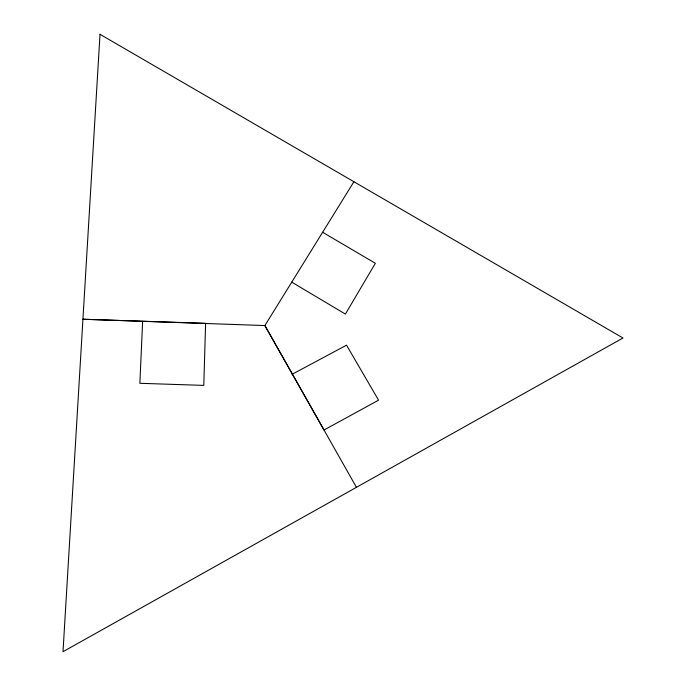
<?xml version="1.0" encoding="UTF-8"?>
<svg xmlns="http://www.w3.org/2000/svg" width="686" height="686" viewBox="0 0 686 686"><rect width="100%" height="100%" fill="white"/><g stroke="black" fill="none" stroke-linecap="round" stroke-linejoin="round"><path stroke-width="1.03" d="M142.637 321.502L139.858 383.294L203.793 385.395L205.603 323.312L82.937 319.239L264.882 325.558L356.446 487.317M353.907 181.739L264.882 325.558L324.006 430.019L378.552 400.17L346.541 345.178L292.039 374.333M322.634 232.254L375.362 263.287L345.392 314.094L291.756 282.135M100.01 34.3L63.009 651.7L622.991 338.001L100.01 34.3"/></g></svg>
